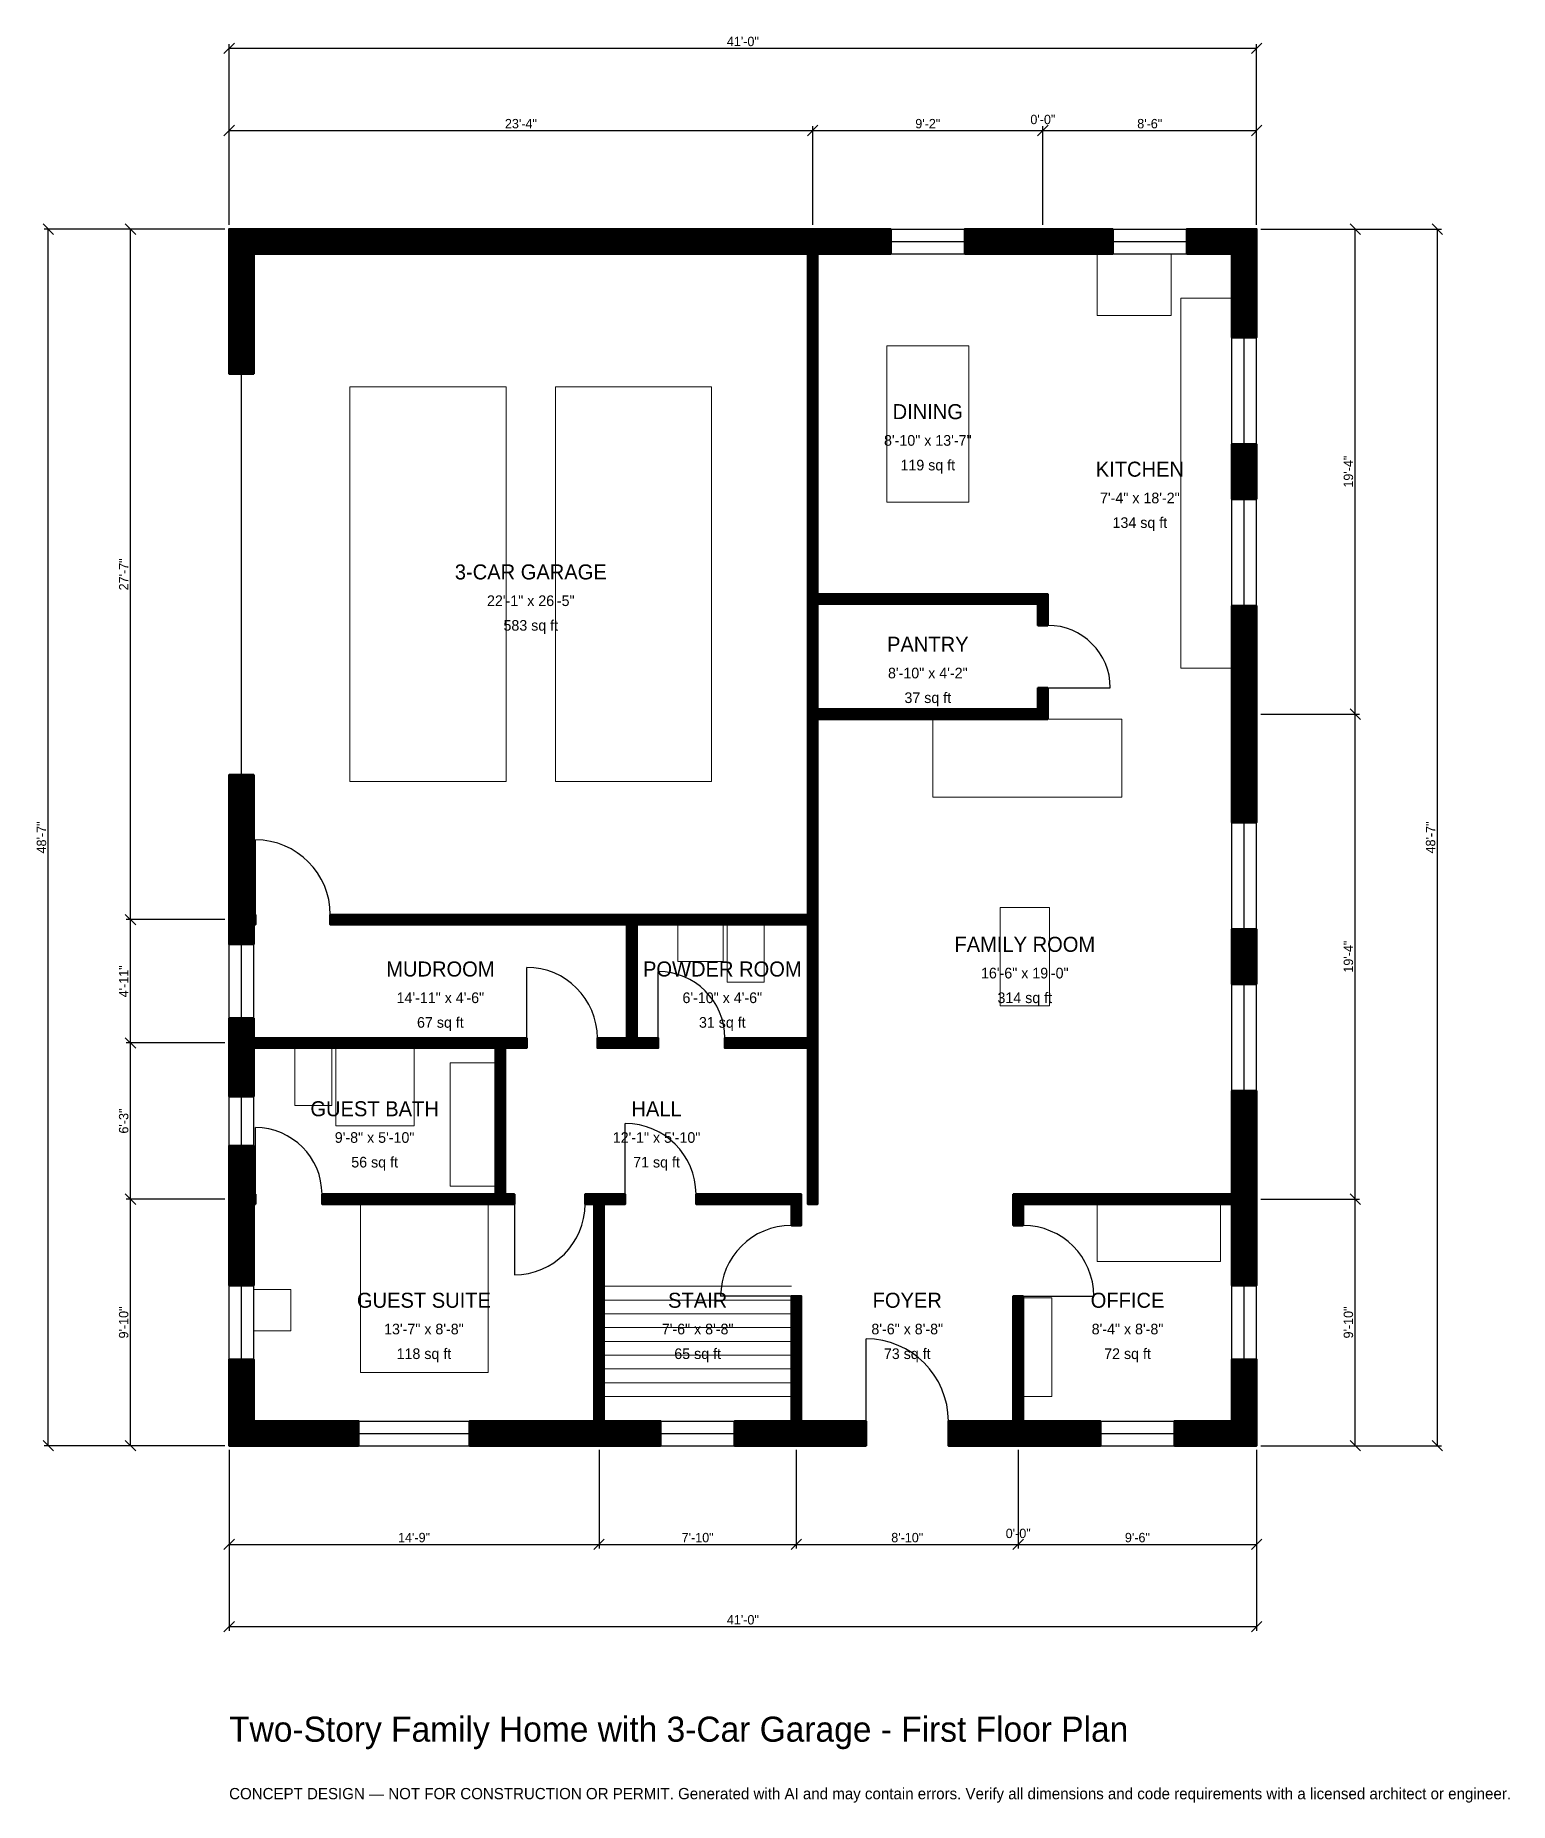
# Model space of a CAD drawing. Header units: inches. Extents: x -93 to 613, y -171 to 675.
import ezdxf
from ezdxf.enums import TextEntityAlignment as Align

# ---------------------------------------------------------------- set-up
doc = ezdxf.new("R2010")
doc.units = ezdxf.units.IN
doc.header["$MEASUREMENT"] = 0
doc.linetypes.add('DASHED', pattern=[0.6, 0.5, -0.1])
for name, color, linetype, lineweight in [('A-ANNO-DIMS', 1, 'Continuous', 13), ('A-ANNO-TEXT', 7, 'Continuous', 18), ('A-AREA-IDEN', 7, 'Continuous', 18), ('A-DOOR', 2, 'Continuous', 25), ('A-FLOR-FIXT', 9, 'Continuous', 13), ('A-FLOR-STRS', 3, 'Continuous', 18), ('A-FURN', 9, 'Continuous', 13), ('A-GLAZ', 4, 'Continuous', 25), ('A-WALL', 7, 'Continuous', 50), ('A-WALL-PATT', 8, 'Continuous', 13)]:
    doc.layers.add(name, color=color, linetype=linetype, lineweight=lineweight)
doc.dimstyles.new('PLAN', dxfattribs={"dimtxt": 4.5, "dimasz": 3, "dimexe": 2, "dimexo": 2, "dimgap": 1, "dimtad": 1, "dimdec": 0, "dimlunit": 4, "dimtsz": 2.5, "dimcen": 2.5, "dimclrd": 1, "dimclre": 1, "dimazin": 3, "dimtfac": 1, "dimtmove": 0, "dimatfit": 3})

msp = doc.modelspace()

# ---------------------------------------------------------------- hatches: boundary and pattern name
at = {"layer": 'A-WALL-PATT'}
h = msp.add_hatch(dxfattribs=at)
h.set_pattern_fill('ANSI31', color=8, scale=0.8)
h.paths.add_polyline_path([(174.8031, 0), (174.8031, 0), (171.2598, 0), (115.1575, 0), (115.1575, 11.811), (171.2598, 11.811), (174.8031, 11.811), (174.8031, 115.748), (170.4724, 115.748), (170.4724, 120.4724), (174.8031, 120.4724), (179.5276, 120.4724), (189.7638, 120.4724), (189.7638, 115.748), (179.5276, 115.748), (179.5276, 11.811), (183.0709, 11.811), (206.6929, 11.811), (206.6929, 0), (183.0709, 0), (179.5276, 0), (179.5276, 0), (174.8031, 0)])
h.paths.add_polyline_path([(11.811, 0), (11.811, 0), (0, 0), (0, 0), (0, 0), (0, 11.811), (0, 11.811), (0, 41.3386), (11.811, 41.3386), (11.811, 11.811), (62.0079, 11.811), (62.0079, 0), (11.811, 0)])
h.paths.add_polyline_path([(0, 112.2047), (0, 115.748), (0, 115.748), (0, 120.4724), (0, 120.4724), (0, 124.0157), (0, 143.7008), (11.811, 143.7008), (11.811, 124.0157), (11.811, 120.4724), (12.5984, 120.4724), (12.5984, 115.748), (11.811, 115.748), (11.811, 112.2047), (11.811, 76.7717), (0, 76.7717), (0, 112.2047)])
h.paths.add_polyline_path([(0, 187.0079), (0, 190.5512), (0, 190.5512), (0, 195.2756), (0, 195.2756), (0, 198.8189), (0, 204.7244), (11.811, 204.7244), (11.811, 198.8189), (11.811, 195.2756), (127.5591, 195.2756), (132.2835, 195.2756), (142.5197, 195.2756), (142.5197, 190.5512), (132.2835, 190.5512), (132.2835, 120.4724), (136.6142, 120.4724), (136.6142, 115.748), (132.2835, 115.748), (127.5591, 115.748), (44.4882, 115.748), (44.4882, 120.4724), (127.5591, 120.4724), (127.5591, 190.5512), (11.811, 190.5512), (11.811, 187.0079), (11.811, 167.3228), (0, 167.3228), (0, 187.0079)])
h.paths.add_polyline_path([(0, 246.063), (0, 249.6063), (0, 249.6063), (0, 254.3307), (0, 254.3307), (0, 257.874), (0, 321.2598), (11.811, 321.2598), (11.811, 257.874), (11.811, 254.3307), (12.5984, 254.3307), (12.5984, 249.6063), (11.811, 249.6063), (11.811, 246.063), (11.811, 240.1575), (0, 240.1575), (0, 246.063)])
h.paths.add_polyline_path([(0, 570.8661), (0, 570.8661), (0, 582.6772), (0, 582.6772), (0, 582.6772), (11.811, 582.6772), (11.811, 582.6772), (273.622, 582.6772), (277.1654, 582.6772), (277.1654, 582.6772), (281.8898, 582.6772), (281.8898, 582.6772), (285.4331, 582.6772), (316.9291, 582.6772), (316.9291, 570.8661), (285.4331, 570.8661), (281.8898, 570.8661), (281.8898, 407.874), (387.4016, 407.874), (392.126, 407.874), (392.126, 403.1496), (392.126, 392.9134), (387.4016, 392.9134), (387.4016, 403.1496), (281.8898, 403.1496), (281.8898, 352.7559), (387.4016, 352.7559), (387.4016, 362.9921), (392.126, 362.9921), (392.126, 352.7559), (392.126, 348.0315), (387.4016, 348.0315), (281.8898, 348.0315), (281.8898, 254.3307), (281.8898, 254.3307), (281.8898, 190.5512), (281.8898, 190.5512), (281.8898, 115.748), (277.1654, 115.748), (277.1654, 190.5512), (237.4016, 190.5512), (237.4016, 195.2756), (277.1654, 195.2756), (277.1654, 195.2756), (277.1654, 249.6063), (277.1654, 249.6063), (195.2756, 249.6063), (195.2756, 195.2756), (205.5118, 195.2756), (205.5118, 190.5512), (195.2756, 190.5512), (190.5512, 190.5512), (176.378, 190.5512), (176.378, 195.2756), (190.5512, 195.2756), (190.5512, 249.6063), (48.4252, 249.6063), (48.4252, 254.3307), (190.5512, 254.3307), (195.2756, 254.3307), (277.1654, 254.3307), (277.1654, 348.0315), (277.1654, 352.7559), (277.1654, 403.1496), (277.1654, 407.874), (277.1654, 570.8661), (273.622, 570.8661), (11.811, 570.8661), (11.811, 513.3858), (0, 513.3858), (0, 570.8661)])
h.paths.add_polyline_path([(383.8583, 582.6772), (395.6693, 582.6772), (423.2283, 582.6772), (423.2283, 570.8661), (395.6693, 570.8661), (383.8583, 570.8661), (352.3622, 570.8661), (352.3622, 582.6772), (383.8583, 582.6772)])
h.paths.add_polyline_path([(480.315, 582.6772), (480.315, 582.6772), (492.126, 582.6772), (492.126, 582.6772), (492.126, 582.6772), (492.126, 570.8661), (492.126, 570.8661), (492.126, 530.8399), (480.315, 530.8399), (480.315, 570.8661), (458.6614, 570.8661), (458.6614, 582.6772), (480.315, 582.6772)])
h.paths.add_polyline_path([(492.126, 453.4121), (480.315, 453.4121), (480.315, 479.6588), (492.126, 479.6588), (492.126, 453.4121)])
h.paths.add_polyline_path([(492.126, 356.2992), (492.126, 344.4882), (492.126, 298.5564), (480.315, 298.5564), (480.315, 344.4882), (480.315, 356.2992), (480.315, 402.231), (492.126, 402.231), (492.126, 356.2992)])
h.paths.add_polyline_path([(492.126, 221.1286), (480.315, 221.1286), (480.315, 247.3753), (492.126, 247.3753), (492.126, 221.1286)])
h.paths.add_polyline_path([(492.126, 124.0157), (492.126, 120.4724), (492.126, 120.4724), (492.126, 115.748), (492.126, 115.748), (492.126, 112.2047), (492.126, 76.7717), (480.315, 76.7717), (480.315, 112.2047), (480.315, 115.748), (380.315, 115.748), (380.315, 105.5118), (375.5906, 105.5118), (375.5906, 115.748), (375.5906, 115.748), (375.5906, 120.4724), (375.5906, 120.4724), (380.315, 120.4724), (480.315, 120.4724), (480.315, 124.0157), (480.315, 169.9475), (492.126, 169.9475), (492.126, 124.0157)])
h.paths.add_polyline_path([(492.126, 11.811), (492.126, 11.811), (492.126, 0), (492.126, 0), (492.126, 0), (480.315, 0), (480.315, 0), (452.7559, 0), (452.7559, 11.811), (480.315, 11.811), (480.315, 41.3386), (492.126, 41.3386), (492.126, 11.811)])
h.paths.add_polyline_path([(383.8583, 0), (380.315, 0), (380.315, 0), (375.5906, 0), (375.5906, 0), (372.0472, 0), (344.4882, 0), (344.4882, 11.811), (372.0472, 11.811), (375.5906, 11.811), (375.5906, 71.6535), (380.315, 71.6535), (380.315, 11.811), (383.8583, 11.811), (417.3228, 11.811), (417.3228, 0), (383.8583, 0)])
h.paths.add_polyline_path([(277.5591, 0), (274.0157, 0), (274.0157, 0), (269.2913, 0), (269.2913, 0), (265.748, 0), (242.126, 0), (242.126, 11.811), (265.748, 11.811), (269.2913, 11.811), (269.2913, 71.6535), (274.0157, 71.6535), (274.0157, 11.811), (277.5591, 11.811), (305.1181, 11.811), (305.1181, 0), (277.5591, 0)])
h.paths.add_polyline_path([(269.2913, 120.4724), (274.0157, 120.4724), (274.0157, 115.748), (274.0157, 105.5118), (269.2913, 105.5118), (269.2913, 115.748), (223.622, 115.748), (223.622, 120.4724), (269.2913, 120.4724)])

# ---------------------------------------------------------------- linework, layer by layer
at = {"layer": 'A-DOOR', "linetype": 'DASHED'}
msp.add_line((5.9055, 321.2598), (5.9055, 513.3858), dxfattribs=at)
at = {"layer": 'A-DOOR'}
for p, q in [((392.126, 362.9921), (422.0472, 362.9921)), ((12.5984, 254.3307), (12.5984, 290.1575)), ((142.5197, 195.2756), (142.5197, 229.1339)), ((205.5118, 195.2756), (205.5118, 227.1654)), ((12.5984, 120.4724), (12.5984, 152.3622)), ((189.7638, 120.4724), (189.7638, 154.3307)), ((136.6142, 115.748), (136.6142, 81.8898)), ((269.2913, 71.6535), (235.4331, 71.6535)), ((380.315, 71.6535), (414.1732, 71.6535)), ((305.1181, 11.811), (305.1181, 51.1811))]:
    msp.add_line(p, q, dxfattribs=at)
for centre, radius, start, end in [((392.126, 362.9921), 29.9213, 0, 90), ((12.5984, 254.3307), 35.8268, 0, 90), ((142.5197, 195.2756), 33.8583, 0, 90), ((205.5118, 195.2756), 31.8898, 0, 90), ((12.5984, 120.4724), 31.8898, 0, 90), ((189.7638, 120.4724), 33.8583, 0, 90), ((136.6142, 115.748), 33.8583, 270, 360), ((269.2913, 71.6535), 33.8583, 90, 180), ((380.315, 71.6535), 33.8583, 0, 90), ((305.1181, 11.811), 39.3701, 0, 90)]:
    msp.add_arc(centre, radius, start, end, dxfattribs=at)
at = {"layer": 'A-FLOR-FIXT'}
for points in [[(455.9055, 372.4409), (480.315, 372.4409), (480.315, 549.6063), (455.9055, 549.6063)], [(214.9606, 231.8898), (236.6142, 231.8898), (236.6142, 249.6063), (214.9606, 249.6063)], [(238.5827, 222.0472), (256.2992, 222.0472), (256.2992, 249.6063), (238.5827, 249.6063)], [(31.4961, 162.9921), (49.2126, 162.9921), (49.2126, 190.5512), (31.4961, 190.5512)], [(51.1811, 153.1496), (88.5827, 153.1496), (88.5827, 190.5512), (51.1811, 190.5512)], [(105.9055, 124.4094), (127.5591, 124.4094), (127.5591, 183.4646), (105.9055, 183.4646)]]:
    msp.add_lwpolyline(points, close=True, dxfattribs=at)
at = {"layer": 'A-FLOR-STRS'}
for p, q in [((179.5276, 76.378), (269.2913, 76.378)), ((179.5276, 69.7835), (269.2913, 69.7835)), ((179.5276, 63.189), (269.2913, 63.189)), ((179.5276, 56.5945), (269.2913, 56.5945)), ((179.5276, 50), (269.2913, 50)), ((179.5276, 43.4055), (269.2913, 43.4055)), ((179.5276, 36.811), (269.2913, 36.811)), ((179.5276, 30.2165), (269.2913, 30.2165)), ((179.5276, 23.622), (269.2913, 23.622))]:
    msp.add_line(p, q, dxfattribs=at)
at = {"layer": 'A-FURN'}
for points in [[(415.748, 541.3386), (451.1811, 541.3386), (451.1811, 570.8661), (415.748, 570.8661)], [(314.9606, 451.9685), (354.3307, 451.9685), (354.3307, 526.7717), (314.9606, 526.7717)], [(57.874, 318.1102), (132.6772, 318.1102), (132.6772, 507.0866), (57.874, 507.0866)], [(156.2992, 318.1102), (231.1024, 318.1102), (231.1024, 507.0866), (156.2992, 507.0866)], [(337.0079, 310.6299), (427.5591, 310.6299), (427.5591, 348.0315), (337.0079, 348.0315)], [(369.2913, 210.6299), (392.9134, 210.6299), (392.9134, 257.874), (369.2913, 257.874)], [(62.9921, 35.0394), (124.0157, 35.0394), (124.0157, 115.748), (62.9921, 115.748)], [(415.748, 88.189), (474.8031, 88.189), (474.8031, 115.748), (415.748, 115.748)], [(11.811, 55.1181), (29.5276, 55.1181), (29.5276, 74.8031), (11.811, 74.8031)], [(380.315, 23.622), (394.0945, 23.622), (394.0945, 70.8661), (380.315, 70.8661)]]:
    msp.add_lwpolyline(points, close=True, dxfattribs=at)
at = {"layer": 'A-GLAZ'}
for p, q in [((316.9291, 582.6772), (352.3622, 582.6772)), ((316.9291, 576.7717), (352.3622, 576.7717)), ((423.2283, 582.6772), (458.6614, 582.6772)), ((423.2283, 576.7717), (458.6614, 576.7717)), ((316.9291, 570.8661), (352.3622, 570.8661)), ((423.2283, 570.8661), (458.6614, 570.8661)), ((480.315, 479.6588), (480.315, 530.8399)), ((486.2205, 479.6588), (486.2205, 530.8399)), ((492.126, 479.6588), (492.126, 530.8399)), ((480.315, 402.231), (480.315, 453.4121)), ((486.2205, 402.231), (486.2205, 453.4121)), ((492.126, 402.231), (492.126, 453.4121)), ((480.315, 247.3753), (480.315, 298.5564)), ((486.2205, 247.3753), (486.2205, 298.5564)), ((492.126, 247.3753), (492.126, 298.5564)), ((0, 204.7244), (0, 240.1575)), ((5.9055, 204.7244), (5.9055, 240.1575)), ((11.811, 204.7244), (11.811, 240.1575)), ((480.315, 169.9475), (480.315, 221.1286)), ((486.2205, 169.9475), (486.2205, 221.1286)), ((492.126, 169.9475), (492.126, 221.1286)), ((0, 143.7008), (0, 167.3228)), ((5.9055, 143.7008), (5.9055, 167.3228)), ((11.811, 143.7008), (11.811, 167.3228)), ((0, 41.3386), (0, 76.7717)), ((5.9055, 41.3386), (5.9055, 76.7717)), ((11.811, 41.3386), (11.811, 76.7717)), ((480.315, 41.3386), (480.315, 76.7717)), ((486.2205, 41.3386), (486.2205, 76.7717)), ((492.126, 41.3386), (492.126, 76.7717)), ((62.0079, 11.811), (115.1575, 11.811)), ((206.6929, 11.811), (242.126, 11.811)), ((417.3228, 11.811), (452.7559, 11.811)), ((62.0079, 5.9055), (115.1575, 5.9055)), ((62.0079, 0), (115.1575, 0)), ((206.6929, 5.9055), (242.126, 5.9055)), ((206.6929, 0), (242.126, 0)), ((417.3228, 5.9055), (452.7559, 5.9055)), ((417.3228, 0), (452.7559, 0))]:
    msp.add_line(p, q, dxfattribs=at)
at = {"layer": 'A-WALL'}
for points in [[(0, 570.8661), (0, 570.8661), (0, 582.6772), (0, 582.6772), (0, 582.6772), (11.811, 582.6772), (11.811, 582.6772), (273.622, 582.6772), (277.1654, 582.6772), (277.1654, 582.6772), (281.8898, 582.6772), (281.8898, 582.6772), (285.4331, 582.6772), (316.9291, 582.6772), (316.9291, 570.8661), (285.4331, 570.8661), (281.8898, 570.8661), (281.8898, 407.874), (387.4016, 407.874), (392.126, 407.874), (392.126, 403.1496), (392.126, 392.9134), (387.4016, 392.9134), (387.4016, 403.1496), (281.8898, 403.1496), (281.8898, 352.7559), (387.4016, 352.7559), (387.4016, 362.9921), (392.126, 362.9921), (392.126, 352.7559), (392.126, 348.0315), (387.4016, 348.0315), (281.8898, 348.0315), (281.8898, 254.3307), (281.8898, 254.3307), (281.8898, 190.5512), (281.8898, 190.5512), (281.8898, 115.748), (277.1654, 115.748), (277.1654, 190.5512), (237.4016, 190.5512), (237.4016, 195.2756), (277.1654, 195.2756), (277.1654, 195.2756), (277.1654, 249.6063), (277.1654, 249.6063), (195.2756, 249.6063), (195.2756, 195.2756), (205.5118, 195.2756), (205.5118, 190.5512), (195.2756, 190.5512), (190.5512, 190.5512), (176.378, 190.5512), (176.378, 195.2756), (190.5512, 195.2756), (190.5512, 249.6063), (48.4252, 249.6063), (48.4252, 254.3307), (190.5512, 254.3307), (195.2756, 254.3307), (277.1654, 254.3307), (277.1654, 348.0315), (277.1654, 352.7559), (277.1654, 403.1496), (277.1654, 407.874), (277.1654, 570.8661), (273.622, 570.8661), (11.811, 570.8661), (11.811, 513.3858), (0, 513.3858), (0, 570.8661)], [(383.8583, 582.6772), (395.6693, 582.6772), (423.2283, 582.6772), (423.2283, 570.8661), (395.6693, 570.8661), (383.8583, 570.8661), (352.3622, 570.8661), (352.3622, 582.6772), (383.8583, 582.6772)], [(480.315, 582.6772), (480.315, 582.6772), (492.126, 582.6772), (492.126, 582.6772), (492.126, 582.6772), (492.126, 570.8661), (492.126, 570.8661), (492.126, 530.8399), (480.315, 530.8399), (480.315, 570.8661), (458.6614, 570.8661), (458.6614, 582.6772), (480.315, 582.6772)], [(492.126, 453.4121), (480.315, 453.4121), (480.315, 479.6588), (492.126, 479.6588), (492.126, 453.4121)], [(492.126, 356.2992), (492.126, 344.4882), (492.126, 298.5564), (480.315, 298.5564), (480.315, 344.4882), (480.315, 356.2992), (480.315, 402.231), (492.126, 402.231), (492.126, 356.2992)], [(0, 246.063), (0, 249.6063), (0, 249.6063), (0, 254.3307), (0, 254.3307), (0, 257.874), (0, 321.2598), (11.811, 321.2598), (11.811, 257.874), (11.811, 254.3307), (12.5984, 254.3307), (12.5984, 249.6063), (11.811, 249.6063), (11.811, 246.063), (11.811, 240.1575), (0, 240.1575), (0, 246.063)], [(492.126, 221.1286), (480.315, 221.1286), (480.315, 247.3753), (492.126, 247.3753), (492.126, 221.1286)], [(0, 187.0079), (0, 190.5512), (0, 190.5512), (0, 195.2756), (0, 195.2756), (0, 198.8189), (0, 204.7244), (11.811, 204.7244), (11.811, 198.8189), (11.811, 195.2756), (127.5591, 195.2756), (132.2835, 195.2756), (142.5197, 195.2756), (142.5197, 190.5512), (132.2835, 190.5512), (132.2835, 120.4724), (136.6142, 120.4724), (136.6142, 115.748), (132.2835, 115.748), (127.5591, 115.748), (44.4882, 115.748), (44.4882, 120.4724), (127.5591, 120.4724), (127.5591, 190.5512), (11.811, 190.5512), (11.811, 187.0079), (11.811, 167.3228), (0, 167.3228), (0, 187.0079)], [(492.126, 124.0157), (492.126, 120.4724), (492.126, 120.4724), (492.126, 115.748), (492.126, 115.748), (492.126, 112.2047), (492.126, 76.7717), (480.315, 76.7717), (480.315, 112.2047), (480.315, 115.748), (380.315, 115.748), (380.315, 105.5118), (375.5906, 105.5118), (375.5906, 115.748), (375.5906, 115.748), (375.5906, 120.4724), (375.5906, 120.4724), (380.315, 120.4724), (480.315, 120.4724), (480.315, 124.0157), (480.315, 169.9475), (492.126, 169.9475), (492.126, 124.0157)], [(0, 112.2047), (0, 115.748), (0, 115.748), (0, 120.4724), (0, 120.4724), (0, 124.0157), (0, 143.7008), (11.811, 143.7008), (11.811, 124.0157), (11.811, 120.4724), (12.5984, 120.4724), (12.5984, 115.748), (11.811, 115.748), (11.811, 112.2047), (11.811, 76.7717), (0, 76.7717), (0, 112.2047)], [(174.8031, 0), (174.8031, 0), (171.2598, 0), (115.1575, 0), (115.1575, 11.811), (171.2598, 11.811), (174.8031, 11.811), (174.8031, 115.748), (170.4724, 115.748), (170.4724, 120.4724), (174.8031, 120.4724), (179.5276, 120.4724), (189.7638, 120.4724), (189.7638, 115.748), (179.5276, 115.748), (179.5276, 11.811), (183.0709, 11.811), (206.6929, 11.811), (206.6929, 0), (183.0709, 0), (179.5276, 0), (179.5276, 0), (174.8031, 0)], [(269.2913, 120.4724), (274.0157, 120.4724), (274.0157, 115.748), (274.0157, 105.5118), (269.2913, 105.5118), (269.2913, 115.748), (223.622, 115.748), (223.622, 120.4724), (269.2913, 120.4724)], [(277.5591, 0), (274.0157, 0), (274.0157, 0), (269.2913, 0), (269.2913, 0), (265.748, 0), (242.126, 0), (242.126, 11.811), (265.748, 11.811), (269.2913, 11.811), (269.2913, 71.6535), (274.0157, 71.6535), (274.0157, 11.811), (277.5591, 11.811), (305.1181, 11.811), (305.1181, 0), (277.5591, 0)], [(383.8583, 0), (380.315, 0), (380.315, 0), (375.5906, 0), (375.5906, 0), (372.0472, 0), (344.4882, 0), (344.4882, 11.811), (372.0472, 11.811), (375.5906, 11.811), (375.5906, 71.6535), (380.315, 71.6535), (380.315, 11.811), (383.8583, 11.811), (417.3228, 11.811), (417.3228, 0), (383.8583, 0)], [(11.811, 0), (11.811, 0), (0, 0), (0, 0), (0, 0), (0, 11.811), (0, 11.811), (0, 41.3386), (11.811, 41.3386), (11.811, 11.811), (62.0079, 11.811), (62.0079, 0), (11.811, 0)], [(492.126, 11.811), (492.126, 11.811), (492.126, 0), (492.126, 0), (492.126, 0), (480.315, 0), (480.315, 0), (452.7559, 0), (452.7559, 11.811), (480.315, 11.811), (480.315, 41.3386), (492.126, 41.3386), (492.126, 11.811)]]:
    msp.add_lwpolyline(points, close=True, dxfattribs=at)

# ---------------------------------------------------------------- texts
at = {"layer": 'A-ANNO-TEXT'}
for s, height, p in [('Two-Story Family Home with 3-Car Garage - First Floor Plan', 12, (0, -141.7323)), ('CONCEPT DESIGN — NOT FOR CONSTRUCTION OR PERMIT. Generated with AI and may contain errors. Verify all dimensions and code requirements with a licensed architect or engineer.', 5.4, (0, -169.2913))]:
    msp.add_text(s, height=height, dxfattribs=at).set_placement(p)
at = {"layer": 'A-AREA-IDEN'}
for s, height, p in [('DINING', 7.2, (334.6457, 495.2756)), ('8\'-10" x 13\'-7"', 5.1, (334.6457, 481.4961)), ('119 sq ft', 5.1, (334.6457, 469.685)), ('KITCHEN', 7.2, (436.2205, 467.7165)), ('7\'-4" x 18\'-2"', 5.1, (436.2205, 453.937)), ('134 sq ft', 5.1, (436.2205, 442.126)), ('3-CAR GARAGE', 7.2, (144.4882, 418.5039)), ('22\'-1" x 26\'-5"', 5.1, (144.4882, 404.7244)), ('583 sq ft', 5.1, (144.4882, 392.9134)), ('PANTRY', 7.2, (334.6457, 383.8583)), ('8\'-10" x 4\'-2"', 5.1, (334.6457, 370.0787)), ('37 sq ft', 5.1, (334.6457, 358.2677)), ('FAMILY ROOM', 7.2, (381.1024, 240.1575)), ('MUDROOM', 7.2, (101.1811, 228.3465)), ('POWDER ROOM', 7.2, (236.2205, 228.3465)), ('16\'-6" x 19\'-0"', 5.1, (381.1024, 226.378)), ('14\'-11" x 4\'-6"', 5.1, (101.1811, 214.5669)), ('6\'-10" x 4\'-6"', 5.1, (236.2205, 214.5669)), ('314 sq ft', 5.1, (381.1024, 214.5669)), ('67 sq ft', 5.1, (101.1811, 202.7559)), ('31 sq ft', 5.1, (236.2205, 202.7559)), ('GUEST BATH', 7.2, (69.685, 161.4173)), ('HALL', 7.2, (204.7244, 161.4173)), ('9\'-8" x 5\'-10"', 5.1, (69.685, 147.6378)), ('12\'-1" x 5\'-10"', 5.1, (204.7244, 147.6378)), ('56 sq ft', 5.1, (69.685, 135.8268)), ('71 sq ft', 5.1, (204.7244, 135.8268)), ('GUEST SUITE', 7.2, (93.3071, 69.685)), ('STAIR', 7.2, (224.4094, 69.685)), ('FOYER', 7.2, (324.8031, 69.685)), ('OFFICE', 7.2, (430.315, 69.685)), ('13\'-7" x 8\'-8"', 5.1, (93.3071, 55.9055)), ('7\'-6" x 8\'-8"', 5.1, (224.4094, 55.9055)), ('8\'-6" x 8\'-8"', 5.1, (324.8031, 55.9055)), ('8\'-4" x 8\'-8"', 5.1, (430.315, 55.9055)), ('118 sq ft', 5.1, (93.3071, 44.0945)), ('65 sq ft', 5.1, (224.4094, 44.0945)), ('73 sq ft', 5.1, (324.8031, 44.0945)), ('72 sq ft', 5.1, (430.315, 44.0945))]:
    msp.add_text(s, height=height, dxfattribs=at).set_placement(p, align=Align.MIDDLE_CENTER)

# ---------------------------------------------------------------- dimensions: what is measured, and where the dimension line sits
at = {"layer": 'A-ANNO-DIMS'}
for base, p1, p2, text in [((0, 669.2913), (0, 582.6772), (492.126, 582.6772), '41\'-0"'), ((0, 629.9213), (0, 582.6772), (279.5276, 582.6772), '23\'-4"'), ((279.5276, 629.9213), (279.5276, 582.6772), (389.7638, 582.6772), '9\'-2"'), ((389.7638, 629.9213), (389.7638, 582.6772), (389.7638, 582.6772), '0\'-0"'), ((389.7638, 629.9213), (389.7638, 582.6772), (492.126, 582.6772), '8\'-6"'), ((0, -47.2441), (0, 0), (177.1654, 0), '14\'-9"'), ((0, -86.6142), (0, 0), (492.126, 0), '41\'-0"'), ((177.1654, -47.2441), (177.1654, 0), (271.6535, 0), '7\'-10"'), ((271.6535, -47.2441), (271.6535, 0), (377.9528, 0), '8\'-10"'), ((377.9528, -47.2441), (377.9528, 0), (377.9528, 0), '0\'-0"'), ((377.9528, -47.2441), (377.9528, 0), (492.126, 0), '9\'-6"')]:
    msp.add_linear_dim(base=base, p1=p1, p2=p2, text=text, dimstyle='PLAN', dxfattribs=at).render()
for base, p1, p2, text in [((-86.6142, 0), (0, 0), (0, 582.6772), '48\'-7"'), ((-47.2441, 251.9685), (0, 251.9685), (0, 582.6772), '27\'-7"'), ((539.3701, 350.3937), (492.126, 350.3937), (492.126, 582.6772), '19\'-4"'), ((578.7402, 0), (492.126, 0), (492.126, 582.6772), '48\'-7"'), ((539.3701, 118.1102), (492.126, 118.1102), (492.126, 350.3937), '19\'-4"'), ((-47.2441, 192.9134), (0, 192.9134), (0, 251.9685), '4\'-11"'), ((-47.2441, 118.1102), (0, 118.1102), (0, 192.9134), '6\'-3"'), ((-47.2441, 0), (0, 0), (0, 118.1102), '9\'-10"'), ((539.3701, 0), (492.126, 0), (492.126, 118.1102), '9\'-10"')]:
    msp.add_linear_dim(base=base, p1=p1, p2=p2, angle=90, text=text, dimstyle='PLAN', dxfattribs=at).render()

doc.saveas('drawing.dxf')
